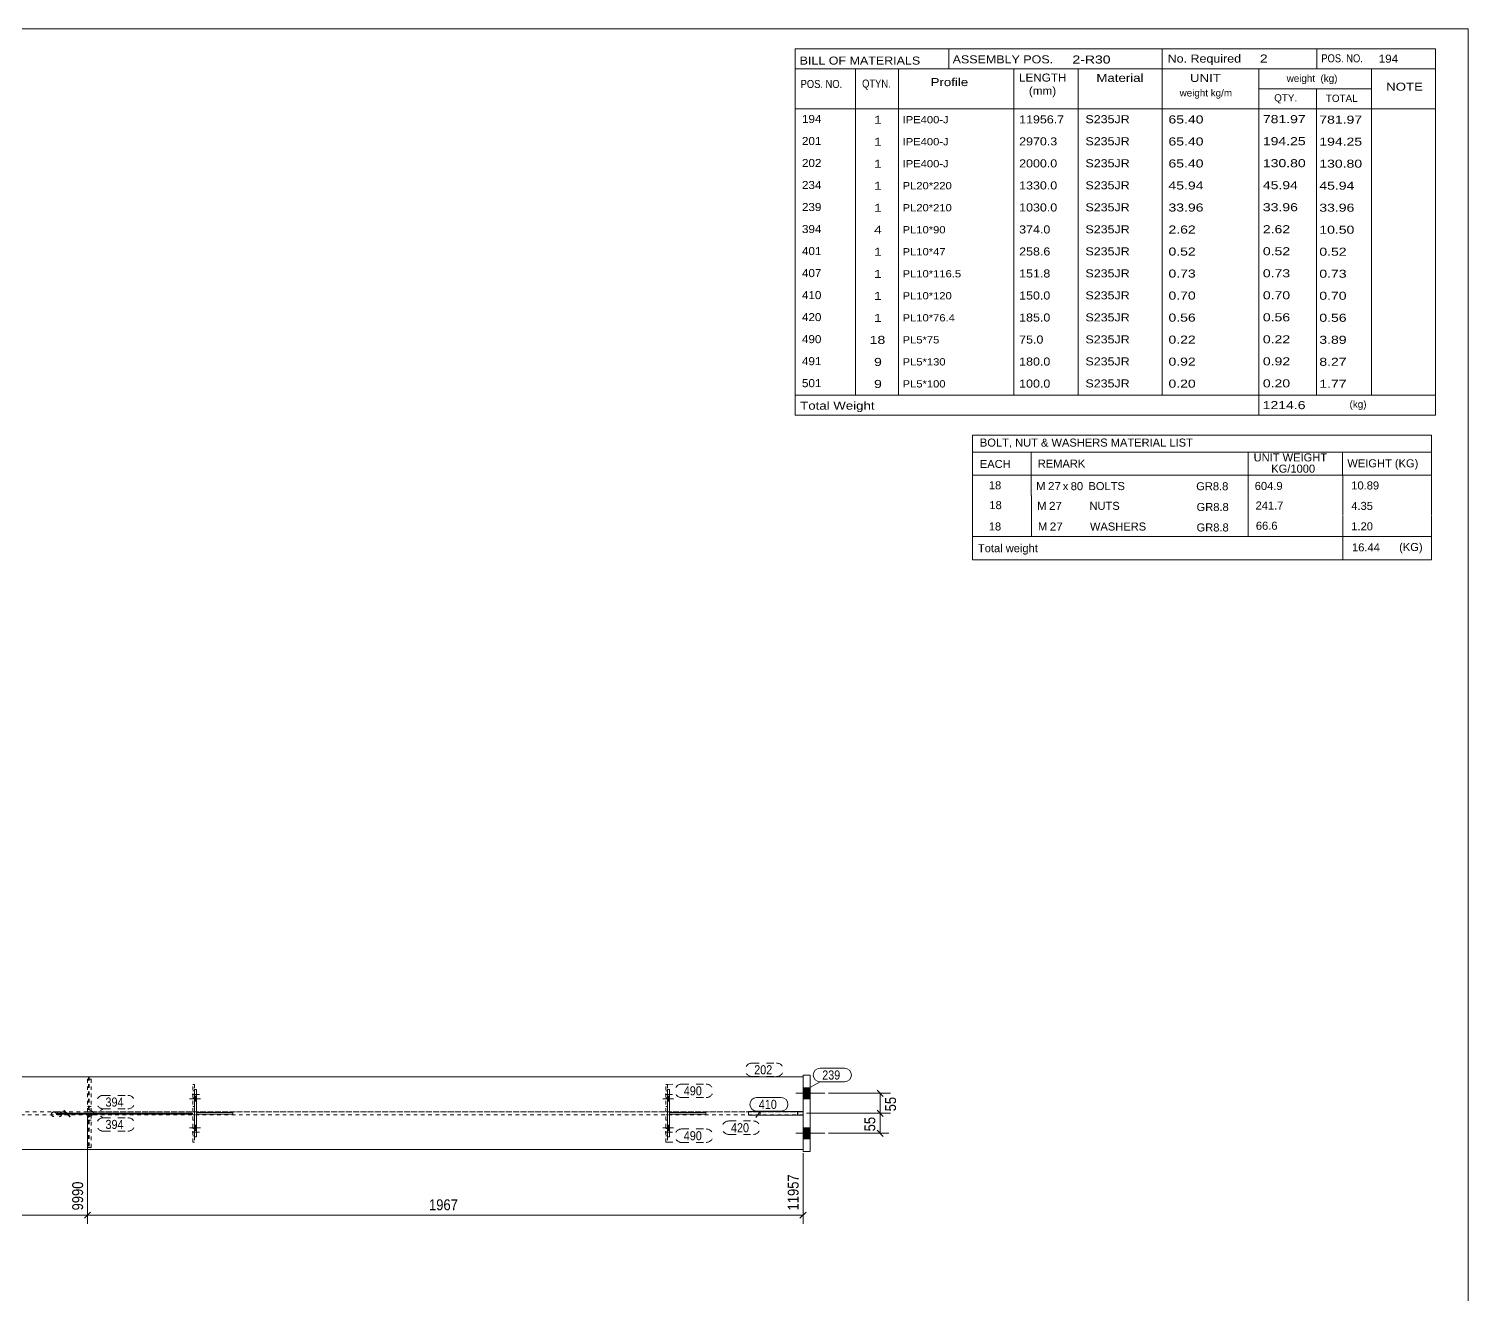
# Model space of a CAD drawing. Header units: millimetres. Extents: x 2 to 1174, y 1 to 825.
# Drawn here: x 778.4 to 1174, y 477.3 to 825 of the extents above; entities that cross this region are included whole.
import ezdxf

# ---------------------------------------------------------------- set-up
doc = ezdxf.new("R2010")
doc.units = ezdxf.units.MM
for name, pattern in [('XKITLINE00', [0]), ('XKITLINE01', [4, 1, -1, 1, -1]), ('XKITLINE02', [4, 2, -2])]:
    doc.linetypes.add(name, pattern=pattern)
for name, color, linetype, lineweight in [('Bolt', 3, 'Continuous', 0), ('Dimensions', 7, 'Continuous', 0), ('DrawingSheet', 5, 'Continuous', 0), ('OtherObjectType', 7, 'Continuous', 0), ('Part', 2, 'Continuous', 0), ('PartMark', 7, 'Continuous', 0)]:
    doc.layers.add(name, color=color, linetype=linetype, lineweight=lineweight)
doc.styles.add('ARIAL', font='ARIAL.TTF')
doc.styles.add('ARIAL_NARROW', font='ARIALN.TTF')

# ---------------------------------------------------------------- blocks, each defined once
blk = doc.blocks.new('*A88')
at = {"layer": 'Part', "color": 2, "linetype": 'XKITLINE00', "lineweight": 0}
for p, q in [((991.18, 536.99), (767.52, 536.99)), ((991.18, 516.99), (767.52, 516.99))]:
    blk.add_line(p, q, dxfattribs=at)
at = {"layer": 'Part', "color": 7, "linetype": 'XKITLINE01', "lineweight": 0}
for p, q in [((991.18, 536.99), (991.18, 516.99)), ((767.52, 527.39), (991.18, 527.39)), ((991.18, 526.59), (767.52, 526.59))]:
    blk.add_line(p, q, dxfattribs=at)
blk = doc.blocks.new('*A89')
at = {"layer": 'Part', "color": 2, "linetype": 'XKITLINE00', "lineweight": 0}
for p, q in [((953.95, 520.49), (953.95, 533.49)), ((953.95, 533.49), (954.45, 533.49)), ((954.45, 533.49), (954.45, 520.49)), ((954.45, 520.49), (953.95, 520.49))]:
    blk.add_line(p, q, dxfattribs=at)
blk = doc.blocks.new('*A90')
at = {"layer": 'Part', "color": 7, "linetype": 'XKITLINE01', "lineweight": 0}
for p, q in [((953.45, 527.39), (953.45, 534.89)), ((953.45, 534.89), (953.95, 534.89)), ((953.95, 534.89), (953.95, 527.39)), ((953.45, 528.89), (953.95, 528.89)), ((953.95, 527.39), (953.45, 527.39))]:
    blk.add_line(p, q, dxfattribs=at)
blk = doc.blocks.new('*A91')
at = {"layer": 'Part', "color": 2, "linetype": 'XKITLINE00', "lineweight": 0}
for p, q in [((954.45, 527.24), (964.45, 527.24)), ((964.45, 526.74), (954.45, 526.74)), ((964.45, 526.74), (964.45, 527.24))]:
    blk.add_line(p, q, dxfattribs=at)
at = {"layer": 'Part', "color": 7, "linetype": 'XKITLINE01', "lineweight": 0}
blk.add_line((954.45, 526.74), (954.45, 527.24), dxfattribs=at)
blk.add_line((954.45, 526.74), (954.45, 527.24), dxfattribs=at)
blk = doc.blocks.new('*A92')
at = {"layer": 'Part', "color": 2, "linetype": 'XKITLINE00', "lineweight": 0}
for p, q in [((823.95, 520.49), (823.95, 533.49)), ((823.95, 533.49), (824.45, 533.49)), ((824.45, 533.49), (824.45, 520.49)), ((824.45, 520.49), (823.95, 520.49))]:
    blk.add_line(p, q, dxfattribs=at)
blk = doc.blocks.new('*A93')
at = {"layer": 'Part', "color": 7, "linetype": 'XKITLINE01', "lineweight": 0}
for p, q in [((823.45, 527.39), (823.45, 534.89)), ((823.45, 534.89), (823.95, 534.89)), ((823.95, 534.89), (823.95, 527.39)), ((823.45, 528.89), (823.95, 528.89)), ((823.95, 527.39), (823.45, 527.39))]:
    blk.add_line(p, q, dxfattribs=at)
blk = doc.blocks.new('*A94')
at = {"layer": 'Part', "color": 2, "linetype": 'XKITLINE00', "lineweight": 0}
for p, q in [((824.45, 527.24), (834.45, 527.24)), ((834.45, 526.74), (824.45, 526.74)), ((834.45, 526.74), (834.45, 527.24))]:
    blk.add_line(p, q, dxfattribs=at)
at = {"layer": 'Part', "color": 7, "linetype": 'XKITLINE01', "lineweight": 0}
blk.add_line((824.45, 526.74), (824.45, 527.24), dxfattribs=at)
blk.add_line((824.45, 526.74), (824.45, 527.24), dxfattribs=at)
blk = doc.blocks.new('*A113')
at = {"layer": 'Part', "color": 2, "linetype": 'XKITLINE00', "lineweight": 0}
for p, q in [((991.18, 527.49), (976.18, 527.49)), ((976.18, 527.49), (976.18, 526.49)), ((991.18, 526.49), (976.18, 526.49)), ((991.18, 526.49), (991.18, 527.49))]:
    blk.add_line(p, q, dxfattribs=at)
at = {"layer": 'Part', "color": 7, "linetype": 'XKITLINE01', "lineweight": 0}
blk.add_line((989.68, 526.49), (989.68, 527.49), dxfattribs=at)
blk = doc.blocks.new('*A114')
at = {"layer": 'Part', "color": 2, "linetype": 'XKITLINE00', "lineweight": 0}
for p, q in [((991.18, 537.49), (993.18, 537.49)), ((991.18, 516.49), (991.18, 537.49)), ((993.18, 537.49), (993.18, 516.49)), ((993.18, 516.49), (991.18, 516.49))]:
    blk.add_line(p, q, dxfattribs=at)
blk = doc.blocks.new('*A115')
at = {"layer": 'Part', "color": 7, "linetype": 'XKITLINE01', "lineweight": 0}
for p, q in [((979.4, 526.49), (979.4, 527.49)), ((979.4, 527.49), (991.18, 527.49)), ((979.4, 526.49), (991.18, 526.49)), ((991.18, 526.49), (991.18, 527.49)), ((991.18, 527.49), (991.18, 526.49))]:
    blk.add_line(p, q, dxfattribs=at)
blk = doc.blocks.new('*A123')
at = {"layer": 'Part', "color": 7, "linetype": 'XKITLINE01', "lineweight": 0}
for p, q in [((953.45, 519.09), (953.45, 526.59)), ((953.45, 526.59), (953.95, 526.59)), ((953.95, 526.59), (953.95, 519.09)), ((953.45, 525.09), (953.95, 525.09)), ((953.95, 519.09), (953.45, 519.09))]:
    blk.add_line(p, q, dxfattribs=at)
blk = doc.blocks.new('*A124')
at = {"layer": 'Part', "color": 7, "linetype": 'XKITLINE01', "lineweight": 0}
for p, q in [((823.45, 519.09), (823.45, 526.59)), ((823.45, 526.59), (823.95, 526.59)), ((823.95, 526.59), (823.95, 519.09)), ((823.45, 525.09), (823.95, 525.09)), ((823.95, 519.09), (823.45, 519.09))]:
    blk.add_line(p, q, dxfattribs=at)
blk = doc.blocks.new('*A132')
at = {"layer": 'Part', "color": 7, "linetype": 'XKITLINE01', "lineweight": 0}
for p, q in [((794.52, 526.59), (794.52, 517.59)), ((795.52, 526.59), (794.52, 526.59)), ((795.52, 517.59), (795.52, 526.59)), ((795.52, 525.09), (794.52, 525.09)), ((794.52, 517.59), (795.52, 517.59))]:
    blk.add_line(p, q, dxfattribs=at)
blk = doc.blocks.new('*A133')
at = {"layer": 'Part', "color": 7, "linetype": 'XKITLINE01', "lineweight": 0}
for p, q in [((794.52, 536.39), (794.52, 527.39)), ((795.52, 536.39), (794.52, 536.39)), ((795.52, 527.39), (795.52, 536.39)), ((795.52, 528.89), (794.52, 528.89)), ((794.52, 527.39), (795.52, 527.39))]:
    blk.add_line(p, q, dxfattribs=at)
blk = doc.blocks.new('*A134')
at = {"layer": 'Part', "color": 7, "linetype": 'XKITLINE01', "lineweight": 0}
for p, q in [((991.18, 536.99), (794.77, 536.99)), ((794.77, 536.99), (794.77, 516.99)), ((795.01, 536.99), (795.01, 516.99)), ((991.18, 516.99), (991.18, 536.99)), ((991.18, 527.39), (795.01, 527.39)), ((991.18, 526.59), (795.01, 526.59)), ((989.72, 526.59), (989.72, 527.39)), ((794.77, 516.99), (991.18, 516.99))]:
    blk.add_line(p, q, dxfattribs=at)
blk = doc.blocks.new('*A150')
at = {"layer": 'Bolt'}
for points in [[(953.95, 531.69), (954.45, 531.69), (954.45, 530.29), (953.95, 530.29)], [(953.95, 531.69), (954.45, 531.69), (954.45, 530.29), (953.95, 530.29)], [(953.95, 523.69), (954.45, 523.69), (954.45, 522.29), (953.95, 522.29)], [(953.95, 523.69), (954.45, 523.69), (954.45, 522.29), (953.95, 522.29)]]:
    blk.add_hatch(color=3, dxfattribs=at).paths.add_polyline_path(points, flags=17)
at = {"layer": 'Bolt', "color": 3, "linetype": 'XKITLINE00', "lineweight": 0}
for p, q in [((955.61, 530.99), (952.61, 530.99)), ((955.61, 530.99), (952.61, 530.99)), ((954.45, 531.69), (953.95, 531.69)), ((954.45, 531.69), (953.95, 531.69)), ((954.45, 530.29), (953.95, 530.29)), ((954.45, 530.29), (953.95, 530.29)), ((955.61, 522.99), (952.61, 522.99)), ((955.61, 522.99), (952.61, 522.99)), ((954.45, 523.69), (953.95, 523.69)), ((954.45, 523.69), (953.95, 523.69)), ((954.45, 522.29), (953.95, 522.29)), ((954.45, 522.29), (953.95, 522.29))]:
    blk.add_line(p, q, dxfattribs=at)
blk = doc.blocks.new('*A151')
at = {"layer": 'Bolt', "color": 3, "linetype": 'XKITLINE02', "lineweight": 0}
for p, q in [((955.3, 532.19), (952.3, 532.19)), ((953.95, 533.17), (953.45, 533.17)), ((953.95, 531.21), (953.45, 531.21))]:
    blk.add_line(p, q, dxfattribs=at)
blk = doc.blocks.new('*A152')
at = {"layer": 'Bolt'}
for points in [[(823.95, 531.69), (824.45, 531.69), (824.45, 530.29), (823.95, 530.29)], [(823.95, 531.69), (824.45, 531.69), (824.45, 530.29), (823.95, 530.29)], [(823.95, 523.69), (824.45, 523.69), (824.45, 522.29), (823.95, 522.29)], [(823.95, 523.69), (824.45, 523.69), (824.45, 522.29), (823.95, 522.29)]]:
    blk.add_hatch(color=3, dxfattribs=at).paths.add_polyline_path(points, flags=17)
at = {"layer": 'Bolt', "color": 3, "linetype": 'XKITLINE00', "lineweight": 0}
for p, q in [((825.61, 530.99), (822.61, 530.99)), ((825.61, 530.99), (822.61, 530.99)), ((824.45, 531.69), (823.95, 531.69)), ((824.45, 531.69), (823.95, 531.69)), ((824.45, 530.29), (823.95, 530.29)), ((824.45, 530.29), (823.95, 530.29)), ((825.61, 522.99), (822.61, 522.99)), ((825.61, 522.99), (822.61, 522.99)), ((824.45, 523.69), (823.95, 523.69)), ((824.45, 523.69), (823.95, 523.69)), ((824.45, 522.29), (823.95, 522.29)), ((824.45, 522.29), (823.95, 522.29))]:
    blk.add_line(p, q, dxfattribs=at)
blk = doc.blocks.new('*A153')
at = {"layer": 'Bolt', "color": 3, "linetype": 'XKITLINE02', "lineweight": 0}
for p, q in [((825.3, 532.19), (822.3, 532.19)), ((823.95, 533.17), (823.45, 533.17)), ((823.95, 531.21), (823.45, 531.21))]:
    blk.add_line(p, q, dxfattribs=at)
blk = doc.blocks.new('*A158')
at = {"layer": 'Bolt'}
for points in [[(991.18, 533.99), (993.18, 533.99), (993.18, 530.99), (991.18, 530.99)], [(991.18, 533.99), (993.18, 533.99), (993.18, 530.99), (991.18, 530.99)], [(991.18, 533.99), (993.18, 533.99), (993.18, 530.99), (991.18, 530.99)], [(991.18, 533.99), (993.18, 533.99), (993.18, 530.99), (991.18, 530.99)], [(991.18, 533.99), (993.18, 533.99), (993.18, 530.99), (991.18, 530.99)], [(991.18, 533.99), (993.18, 533.99), (993.18, 530.99), (991.18, 530.99)], [(991.18, 533.99), (993.18, 533.99), (993.18, 530.99), (991.18, 530.99)], [(991.18, 533.99), (993.18, 533.99), (993.18, 530.99), (991.18, 530.99)], [(991.18, 522.99), (993.18, 522.99), (993.18, 519.99), (991.18, 519.99)], [(991.18, 522.99), (993.18, 522.99), (993.18, 519.99), (991.18, 519.99)], [(991.18, 522.99), (993.18, 522.99), (993.18, 519.99), (991.18, 519.99)], [(991.18, 522.99), (993.18, 522.99), (993.18, 519.99), (991.18, 519.99)], [(991.18, 522.99), (993.18, 522.99), (993.18, 519.99), (991.18, 519.99)], [(991.18, 522.99), (993.18, 522.99), (993.18, 519.99), (991.18, 519.99)], [(991.18, 522.99), (993.18, 522.99), (993.18, 519.99), (991.18, 519.99)], [(991.18, 522.99), (993.18, 522.99), (993.18, 519.99), (991.18, 519.99)]]:
    blk.add_hatch(color=3, dxfattribs=at).paths.add_polyline_path(points, flags=17)
at = {"layer": 'Bolt', "color": 3, "linetype": 'XKITLINE00', "lineweight": 0}
for p, q in [((989.18, 532.49), (997.18, 532.49)), ((989.18, 532.49), (997.18, 532.49)), ((989.18, 532.49), (997.18, 532.49)), ((989.18, 532.49), (997.18, 532.49)), ((989.18, 532.49), (997.18, 532.49)), ((989.18, 532.49), (997.18, 532.49)), ((989.18, 532.49), (997.18, 532.49)), ((989.18, 532.49), (997.18, 532.49)), ((991.18, 533.99), (993.18, 533.99)), ((991.18, 533.99), (993.18, 533.99)), ((991.18, 533.99), (993.18, 533.99)), ((991.18, 533.99), (993.18, 533.99)), ((991.18, 533.99), (993.18, 533.99)), ((991.18, 533.99), (993.18, 533.99)), ((991.18, 533.99), (993.18, 533.99)), ((991.18, 533.99), (993.18, 533.99)), ((991.18, 530.99), (993.18, 530.99)), ((991.18, 530.99), (993.18, 530.99)), ((991.18, 530.99), (993.18, 530.99)), ((991.18, 530.99), (993.18, 530.99)), ((991.18, 530.99), (993.18, 530.99)), ((991.18, 530.99), (993.18, 530.99)), ((991.18, 530.99), (993.18, 530.99)), ((991.18, 530.99), (993.18, 530.99)), ((991.18, 522.99), (993.18, 522.99)), ((991.18, 522.99), (993.18, 522.99)), ((991.18, 522.99), (993.18, 522.99)), ((991.18, 522.99), (993.18, 522.99)), ((991.18, 522.99), (993.18, 522.99)), ((991.18, 522.99), (993.18, 522.99)), ((991.18, 522.99), (993.18, 522.99)), ((991.18, 522.99), (993.18, 522.99)), ((989.18, 521.49), (997.18, 521.49)), ((989.18, 521.49), (997.18, 521.49)), ((989.18, 521.49), (997.18, 521.49)), ((989.18, 521.49), (997.18, 521.49)), ((989.18, 521.49), (997.18, 521.49)), ((989.18, 521.49), (997.18, 521.49)), ((989.18, 521.49), (997.18, 521.49)), ((989.18, 521.49), (997.18, 521.49)), ((991.18, 519.99), (993.18, 519.99)), ((991.18, 519.99), (993.18, 519.99)), ((991.18, 519.99), (993.18, 519.99)), ((991.18, 519.99), (993.18, 519.99)), ((991.18, 519.99), (993.18, 519.99)), ((991.18, 519.99), (993.18, 519.99)), ((991.18, 519.99), (993.18, 519.99)), ((991.18, 519.99), (993.18, 519.99))]:
    blk.add_line(p, q, dxfattribs=at)
blk = doc.blocks.new('*A163')
at = {"layer": 'Bolt', "color": 3, "linetype": 'XKITLINE02', "lineweight": 0}
for p, q in [((953.95, 522.77), (953.45, 522.77)), ((955.3, 521.79), (952.3, 521.79)), ((953.95, 520.81), (953.45, 520.81))]:
    blk.add_line(p, q, dxfattribs=at)
blk = doc.blocks.new('*A164')
at = {"layer": 'Bolt', "color": 3, "linetype": 'XKITLINE02', "lineweight": 0}
for p, q in [((823.95, 522.77), (823.45, 522.77)), ((825.3, 521.79), (822.3, 521.79)), ((823.95, 520.81), (823.45, 520.81))]:
    blk.add_line(p, q, dxfattribs=at)
blk = doc.blocks.new('*A216')
at = {"layer": 'DrawingSheet', "color": 5, "linetype": 'XKITLINE00', "lineweight": 0}
for p, q in [((1174, 825), (5, 825)), ((1174, 5), (1174, 825))]:
    blk.add_line(p, q, dxfattribs=at)
blk = doc.blocks.new('*A217')
at = {"layer": 'OtherObjectType', "color": 7, "linetype": 'XKITLINE00', "lineweight": 0}
for p, q in [((1037.76, 713.35), (1037.75, 702.35)), ((1037.76, 713.35), (1163.88, 713.35)), ((1163.88, 713.35), (1163.88, 702.35)), ((1037.75, 708.7), (1163.88, 708.7)), ((1053.87, 708.71), (1053.87, 702.35)), ((1113.57, 708.71), (1113.57, 702.35)), ((1139.47, 708.69), (1139.47, 702.35)), ((1037.76, 702.32), (1037.76, 696.82)), ((1037.77, 702.35), (1163.88, 702.35)), ((1053.92, 702.35), (1053.92, 696.73)), ((1113.57, 702.35), (1113.57, 696.73)), ((1139.5, 702.35), (1139.5, 696.85)), ((1163.88, 702.35), (1163.88, 696.85)), ((1037.79, 696.73), (1037.79, 691.12)), ((1053.95, 696.73), (1053.95, 691.11)), ((1113.57, 696.73), (1113.57, 691.11)), ((1139.5, 696.73), (1139.5, 691.23)), ((1163.88, 696.73), (1163.88, 691.23)), ((1037.79, 691.1), (1037.79, 685.53)), ((1053.95, 691.11), (1053.95, 685.49)), ((1113.57, 691.11), (1113.57, 685.49)), ((1139.5, 691.11), (1139.5, 685.5)), ((1163.88, 691.11), (1163.88, 685.5)), ((1163.88, 685.5), (1037.75, 685.53)), ((1037.78, 685.49), (1037.78, 679.09)), ((1037.85, 685.49), (1163.87, 685.49)), ((1139.5, 685.46), (1139.5, 679.04)), ((1163.87, 685.46), (1163.87, 679.05)), ((1037.77, 679.05), (1163.87, 679.05))]:
    blk.add_line(p, q, dxfattribs=at)
at = {"layer": 'OtherObjectType', "color": 7, "style": 'ARIAL_NARROW'}
for s, width, p in [('BOLT, NUT & WASHERS MATERIAL LIST', 1.211571, (1039.79, 710.19)), ('UNIT WEIGHT', 1.211571, (1115.03, 706.12)), ('EACH', 1.211571, (1039.78, 704.32)), ('REMARK', 1.211571, (1055.7, 704.41)), (' KG/1000', 1.211571, (1119.02, 703.03)), ('WEIGHT (KG)', 1.211571, (1140.78, 704.5)), ('18', 1.211571, (1042.26, 698.45)), ('M', 1.211571, (1055.26, 698.25)), ('27', 1.275, (1058.5, 698.23)), ('80', 1.211571, (1064.76, 698.22)), ('BOLTS', 1.211571, (1069.63, 698.24)), ('GR8.8', 1.211571, (1099.25, 698.19)), ('604.9', 1.211571, (1115.34, 698.28)), ('10.89', 1.211571, (1141.87, 698.41)), ('x', 1.211571, (1062.58, 698.23)), ('18', 1.211571, (1042.4, 693.01)), ('M', 1.211571, (1055.54, 692.81)), ('27', 1.275, (1058.78, 692.79)), ('NUTS', 1.211571, (1069.91, 692.81)), ('GR8.8', 1.211571, (1099.35, 692.49)), ('241.7', 1.211571, (1115.56, 692.9)), ('4.35', 1.211571, (1141.87, 692.79)), ('18', 1.211571, (1042.24, 687.14)), ('M', 1.211571, (1055.76, 687.14)), ('27', 1.275, (1059, 687.12)), ('WASHERS', 1.211571, (1070.04, 687.13)), ('GR8.8', 1.211571, (1099.35, 686.87)), ('66.6', 1.211571, (1115.64, 687.34)), ('1.20', 1.211571, (1141.87, 687.18)), ('Total weight', 1.211571, (1039.26, 681.17)), ('16.44', 1.211571, (1142.07, 681.4)), ('(KG)', 1.211571, (1155.02, 681.5))]:
    blk.add_text(s, height=2.2, dxfattribs=dict(at, width=width)).set_placement(p)
blk = doc.blocks.new('*A222')
at = {"layer": 'OtherObjectType', "color": 7, "linetype": 'XKITLINE00', "lineweight": 0}
for p, q in [((988.98, 819.5), (1164.98, 819.5)), ((988.98, 819.5), (988.98, 808.5)), ((1031.26, 819.42), (1031.26, 813.87)), ((1089.85, 814), (1089.85, 819.5)), ((1132.43, 813.96), (1132.43, 819.42)), ((1164.98, 814), (1164.98, 819.5)), ((988.98, 814), (1164.98, 814)), ((1005.64, 814), (1005.64, 803)), ((1017.4, 813.98), (1017.4, 803.03)), ((1049.12, 813.99), (1049.13, 803)), ((1066.78, 813.98), (1066.78, 803)), ((1089.85, 813.98), (1089.85, 803)), ((1116.43, 814), (1116.43, 803)), ((1147.42, 814), (1147.42, 803)), ((1164.98, 814), (1164.98, 808.5)), ((988.98, 808.5), (988.98, 803)), ((1116.45, 808.52), (1147.45, 808.52)), ((1132.28, 808.52), (1132.28, 803)), ((1164.98, 808.5), (1164.98, 803)), ((988.98, 803), (1164.98, 803)), ((988.98, 803), (988.98, 796.95)), ((1005.63, 803), (1005.63, 796.95)), ((1017.44, 802.99), (1017.44, 796.95)), ((1049.12, 803), (1049.11, 796.95)), ((1066.79, 803), (1066.79, 796.95)), ((1089.87, 803), (1089.87, 796.95)), ((1116.44, 803), (1116.44, 796.95)), ((1132.33, 802.95), (1132.33, 796.95)), ((1147.43, 803), (1147.43, 796.95)), ((1164.98, 803), (1164.98, 796.95)), ((988.98, 796.95), (988.98, 790.9)), ((1005.63, 796.95), (1005.63, 790.9)), ((1017.44, 796.94), (1017.44, 790.9)), ((1049.12, 796.95), (1049.11, 790.9)), ((1066.79, 796.95), (1066.79, 790.9)), ((1089.87, 796.95), (1089.87, 790.9)), ((1116.44, 796.95), (1116.44, 790.9)), ((1132.33, 796.9), (1132.33, 790.9)), ((1147.43, 796.95), (1147.43, 790.9)), ((1164.98, 796.95), (1164.98, 790.9)), ((988.98, 790.9), (988.98, 784.85)), ((1005.63, 790.9), (1005.63, 784.85)), ((1017.44, 790.89), (1017.44, 784.85)), ((1049.12, 790.9), (1049.11, 784.85)), ((1066.79, 790.9), (1066.79, 784.85)), ((1089.87, 790.9), (1089.87, 784.85)), ((1116.44, 790.9), (1116.44, 784.85)), ((1132.33, 790.85), (1132.33, 784.85)), ((1147.43, 790.9), (1147.43, 784.85)), ((1164.98, 790.9), (1164.98, 784.85)), ((988.98, 784.85), (988.98, 778.8)), ((1005.63, 784.85), (1005.63, 778.8)), ((1017.44, 784.84), (1017.44, 778.8)), ((1049.12, 784.85), (1049.11, 778.8)), ((1066.79, 784.85), (1066.79, 778.8)), ((1089.87, 784.85), (1089.87, 778.8)), ((1116.44, 784.85), (1116.44, 778.8)), ((1132.33, 784.8), (1132.33, 778.8)), ((1147.43, 784.85), (1147.43, 778.8)), ((1164.98, 784.85), (1164.98, 778.8)), ((988.98, 778.8), (988.98, 772.75)), ((1005.63, 778.8), (1005.63, 772.75)), ((1017.44, 778.79), (1017.44, 772.75)), ((1049.12, 778.8), (1049.11, 772.75)), ((1066.79, 778.8), (1066.79, 772.75)), ((1089.87, 778.8), (1089.87, 772.75)), ((1116.44, 778.8), (1116.44, 772.75)), ((1132.33, 778.75), (1132.33, 772.75)), ((1147.43, 778.8), (1147.43, 772.75)), ((1164.98, 778.8), (1164.98, 772.75)), ((988.98, 772.75), (988.98, 766.7)), ((1005.63, 772.75), (1005.63, 766.7)), ((1017.44, 772.74), (1017.44, 766.7)), ((1049.12, 772.75), (1049.11, 766.7)), ((1066.79, 772.75), (1066.79, 766.7)), ((1089.87, 772.75), (1089.87, 766.7)), ((1116.44, 772.75), (1116.44, 766.7)), ((1132.33, 772.7), (1132.33, 766.7)), ((1147.43, 772.75), (1147.43, 766.7)), ((1164.98, 772.75), (1164.98, 766.7)), ((988.98, 766.7), (988.98, 760.65)), ((1005.63, 766.7), (1005.63, 760.65)), ((1017.44, 766.69), (1017.44, 760.65)), ((1049.12, 766.7), (1049.11, 760.65)), ((1066.79, 766.7), (1066.79, 760.65)), ((1089.87, 766.7), (1089.87, 760.65)), ((1116.44, 766.7), (1116.44, 760.65)), ((1132.33, 766.65), (1132.33, 760.65)), ((1147.43, 766.7), (1147.43, 760.65)), ((1164.98, 766.7), (1164.98, 760.65)), ((988.98, 760.65), (988.98, 754.6)), ((1005.63, 760.65), (1005.63, 754.6)), ((1017.44, 760.64), (1017.44, 754.6)), ((1049.12, 760.65), (1049.11, 754.6)), ((1066.79, 760.65), (1066.79, 754.6)), ((1089.87, 760.65), (1089.87, 754.6)), ((1116.44, 760.65), (1116.44, 754.6)), ((1132.33, 760.6), (1132.33, 754.6)), ((1147.43, 760.65), (1147.43, 754.6)), ((1164.98, 760.65), (1164.98, 754.6)), ((988.98, 754.6), (988.98, 748.55)), ((1005.63, 754.6), (1005.63, 748.55)), ((1017.44, 754.59), (1017.44, 748.55)), ((1049.12, 754.6), (1049.11, 748.55)), ((1066.79, 754.6), (1066.79, 748.55)), ((1089.87, 754.6), (1089.87, 748.55)), ((1116.44, 754.6), (1116.44, 748.55)), ((1132.33, 754.55), (1132.33, 748.55)), ((1147.43, 754.6), (1147.43, 748.55)), ((1164.98, 754.6), (1164.98, 748.55)), ((988.98, 748.55), (988.98, 742.5)), ((1005.63, 748.55), (1005.63, 742.5)), ((1017.44, 748.54), (1017.44, 742.5)), ((1049.12, 748.55), (1049.11, 742.5)), ((1066.79, 748.55), (1066.79, 742.5)), ((1089.87, 748.55), (1089.87, 742.5)), ((1116.44, 748.55), (1116.44, 742.5)), ((1132.33, 748.5), (1132.33, 742.5)), ((1147.43, 748.55), (1147.43, 742.5)), ((1164.98, 748.55), (1164.98, 742.5)), ((988.98, 742.5), (988.98, 736.45)), ((1005.63, 742.5), (1005.63, 736.45)), ((1017.44, 742.49), (1017.44, 736.45)), ((1049.12, 742.5), (1049.11, 736.45)), ((1066.79, 742.5), (1066.79, 736.45)), ((1089.87, 742.5), (1089.87, 736.45)), ((1116.44, 742.5), (1116.44, 736.45)), ((1132.33, 742.45), (1132.33, 736.45)), ((1147.43, 742.5), (1147.43, 736.45)), ((1164.98, 742.5), (1164.98, 736.45)), ((988.98, 736.45), (988.98, 730.4)), ((1005.63, 736.45), (1005.63, 730.4)), ((1017.44, 736.44), (1017.44, 730.4)), ((1049.12, 736.45), (1049.11, 730.4)), ((1066.79, 736.45), (1066.79, 730.4)), ((1089.87, 736.45), (1089.87, 730.4)), ((1116.44, 736.45), (1116.44, 730.4)), ((1132.33, 736.4), (1132.33, 730.4)), ((1147.43, 736.45), (1147.43, 730.4)), ((1164.98, 736.45), (1164.98, 730.4)), ((988.98, 730.4), (988.98, 724.35)), ((1005.63, 730.4), (1005.63, 724.35)), ((1017.44, 730.39), (1017.44, 724.35)), ((1049.12, 730.4), (1049.11, 724.35)), ((1066.79, 730.4), (1066.79, 724.35)), ((1089.87, 730.4), (1089.87, 724.35)), ((1116.44, 730.4), (1116.44, 724.35)), ((1132.33, 730.35), (1132.33, 724.35)), ((1147.43, 730.4), (1147.43, 724.35)), ((1164.98, 730.4), (1164.98, 724.35)), ((988.98, 724.35), (1164.98, 724.35)), ((988.98, 724.35), (988.98, 718.85)), ((1116.44, 724.35), (1116.44, 718.85)), ((1164.98, 724.35), (1164.98, 718.85)), ((988.98, 718.85), (1164.98, 718.85))]:
    blk.add_line(p, q, dxfattribs=at)
at = {"layer": 'OtherObjectType', "color": 7, "style": 'ARIAL_NARROW'}
for s, height, width, p in [('BILL OF MATERIALS', 2.2, 1.36, (990.25, 815.16)), ('ASSEMBLY POS.', 2.2, 1.36, (1032.3, 815.5)), ('2-R30', 2.2, 1.525501, (1065.23, 815.46)), ('No. Required', 2.2, 1.36, (1091.39, 815.72)), ('2', 2.2, 1.525501, (1116.75, 815.72)), ('POS. NO.', 2.2, 1.02, (1133.63, 815.79)), ('194', 2.2, 1.270501, (1149.4, 815.69)), ('QTYN.', 2.2, 1.02, (1007.42, 808.84)), ('Profile', 2.2, 1.445, (1026.26, 809.25)), ('LENGTH', 2.2, 1.275, (1050.54, 810.49)), ('Material', 2.2, 1.445, (1071.81, 810.41)), ('UNIT', 2.2, 1.445, (1097.52, 810.4)), ('weight  (kg)', 1.98, 1.19, (1124.11, 810.39)), ('POS. NO.', 2.2, 1.02, (990.53, 808.74)), ('(mm)', 2.2, 1.275, (1053.26, 806.86)), ('weight kg/m', 1.98, 1.19, (1094.69, 806.4)), ('QTY.', 1.98, 1.19, (1120.68, 805.03)), ('NOTE', 2.2, 1.445, (1151.44, 807.99)), ('TOTAL', 1.98, 1.19, (1134.9, 804.91)), ('194', 2.2, 1.270501, (990.89, 799.12)), ('1', 2.2, 1.525501, (1010.71, 798.91)), ('IPE400-J', 1.98, 1.355501, (1018.56, 799.04)), ('11956.7', 2.2, 1.355501, (1050.59, 799.01)), ('S235JR', 2.2, 1.355501, (1068.81, 799.05)), ('65.40', 2.2, 1.525501, (1091.62, 798.99)), ('781.97', 2.2, 1.525501, (1117.57, 799.07)), ('781.97', 2.2, 1.525501, (1133.08, 798.94)), ('201', 2.2, 1.270501, (990.89, 793.07)), ('2970.3', 2.2, 1.355501, (1050.59, 792.96)), ('S235JR', 2.2, 1.355501, (1068.81, 793)), ('65.40', 2.2, 1.525501, (1091.62, 792.94)), ('194.25', 2.2, 1.525501, (1117.57, 793.02)), ('1', 2.2, 1.525501, (1010.71, 792.86)), ('IPE400-J', 1.98, 1.355501, (1018.56, 792.99)), ('194.25', 2.2, 1.525501, (1133.08, 792.89)), ('202', 2.2, 1.270501, (990.89, 787.02)), ('1', 2.2, 1.525501, (1010.71, 786.81)), ('IPE400-J', 1.98, 1.355501, (1018.56, 786.94)), ('2000.0', 2.2, 1.355501, (1050.59, 786.91)), ('S235JR', 2.2, 1.355501, (1068.81, 786.95)), ('65.40', 2.2, 1.525501, (1091.62, 786.89)), ('130.80', 2.2, 1.525501, (1117.57, 786.97)), ('130.80', 2.2, 1.525501, (1133.08, 786.84)), ('234', 2.2, 1.270501, (990.89, 780.97)), ('1', 2.2, 1.525501, (1010.71, 780.76)), ('PL20*220', 1.98, 1.355501, (1018.56, 780.89)), ('1330.0', 2.2, 1.355501, (1050.59, 780.86)), ('S235JR', 2.2, 1.355501, (1068.81, 780.9)), ('45.94', 2.2, 1.525501, (1091.62, 780.84)), ('45.94', 2.2, 1.525501, (1117.57, 780.92)), ('45.94', 2.2, 1.525501, (1133.08, 780.79)), ('239', 2.2, 1.270501, (990.89, 774.92)), ('1', 2.2, 1.525501, (1010.71, 774.71)), ('PL20*210', 1.98, 1.355501, (1018.56, 774.84)), ('1030.0', 2.2, 1.355501, (1050.59, 774.81)), ('S235JR', 2.2, 1.355501, (1068.81, 774.85)), ('33.96', 2.2, 1.525501, (1091.62, 774.79)), ('33.96', 2.2, 1.525501, (1117.57, 774.87)), ('33.96', 2.2, 1.525501, (1133.08, 774.74)), ('394', 2.2, 1.270501, (990.89, 768.87)), ('4', 2.2, 1.525501, (1010.71, 768.66)), ('PL10*90', 1.98, 1.355501, (1018.56, 768.79)), ('374.0', 2.2, 1.355501, (1050.59, 768.76)), ('S235JR', 2.2, 1.355501, (1068.81, 768.8)), ('2.62', 2.2, 1.525501, (1091.62, 768.74)), ('2.62', 2.2, 1.525501, (1117.57, 768.82)), ('10.50', 2.2, 1.525501, (1133.08, 768.69)), ('401', 2.2, 1.270501, (990.89, 762.82)), ('1', 2.2, 1.525501, (1010.71, 762.61)), ('PL10*47', 1.98, 1.355501, (1018.56, 762.74)), ('258.6', 2.2, 1.355501, (1050.59, 762.71)), ('S235JR', 2.2, 1.355501, (1068.81, 762.75)), ('0.52', 2.2, 1.525501, (1091.62, 762.69)), ('0.52', 2.2, 1.525501, (1117.57, 762.77)), ('0.52', 2.2, 1.525501, (1133.08, 762.64)), ('407', 2.2, 1.270501, (990.89, 756.77)), ('1', 2.2, 1.525501, (1010.71, 756.56)), ('PL10*116.5', 1.98, 1.355501, (1018.56, 756.69)), ('151.8', 2.2, 1.355501, (1050.59, 756.66)), ('S235JR', 2.2, 1.355501, (1068.81, 756.7)), ('0.73', 2.2, 1.525501, (1091.62, 756.64)), ('0.73', 2.2, 1.525501, (1117.57, 756.72)), ('0.73', 2.2, 1.525501, (1133.08, 756.59)), ('410', 2.2, 1.270501, (990.89, 750.72)), ('1', 2.2, 1.525501, (1010.71, 750.51)), ('PL10*120', 1.98, 1.355501, (1018.56, 750.64)), ('150.0', 2.2, 1.355501, (1050.59, 750.61)), ('S235JR', 2.2, 1.355501, (1068.81, 750.65)), ('0.70', 2.2, 1.525501, (1091.62, 750.59)), ('0.70', 2.2, 1.525501, (1117.57, 750.67)), ('0.70', 2.2, 1.525501, (1133.08, 750.54)), ('420', 2.2, 1.270501, (990.89, 744.67)), ('1', 2.2, 1.525501, (1010.71, 744.46)), ('PL10*76.4', 1.98, 1.355501, (1018.56, 744.59)), ('185.0', 2.2, 1.355501, (1050.59, 744.56)), ('S235JR', 2.2, 1.355501, (1068.81, 744.6)), ('0.56', 2.2, 1.525501, (1091.62, 744.54)), ('0.56', 2.2, 1.525501, (1117.57, 744.62)), ('0.56', 2.2, 1.525501, (1133.08, 744.49)), ('490', 2.2, 1.270501, (990.89, 738.62)), ('18', 2.2, 1.525501, (1009.51, 738.41)), ('PL5*75', 1.98, 1.355501, (1018.56, 738.54)), ('75.0', 2.2, 1.355501, (1050.59, 738.51)), ('S235JR', 2.2, 1.355501, (1068.81, 738.55)), ('0.22', 2.2, 1.525501, (1091.62, 738.49)), ('0.22', 2.2, 1.525501, (1117.57, 738.57)), ('3.89', 2.2, 1.525501, (1133.08, 738.44)), ('491', 2.2, 1.270501, (990.89, 732.57)), ('9', 2.2, 1.525501, (1010.71, 732.36)), ('PL5*130', 1.98, 1.355501, (1018.56, 732.49)), ('180.0', 2.2, 1.355501, (1050.59, 732.46)), ('S235JR', 2.2, 1.355501, (1068.81, 732.5)), ('0.92', 2.2, 1.525501, (1091.62, 732.44)), ('0.92', 2.2, 1.525501, (1117.57, 732.52)), ('8.27', 2.2, 1.525501, (1133.08, 732.39)), ('501', 2.2, 1.270501, (990.89, 726.52)), ('9', 2.2, 1.525501, (1010.71, 726.31)), ('PL5*100', 1.98, 1.355501, (1018.56, 726.44)), ('100.0', 2.2, 1.355501, (1050.59, 726.41)), ('S235JR', 2.2, 1.355501, (1068.81, 726.45)), ('0.20', 2.2, 1.525501, (1091.62, 726.39)), ('0.20', 2.2, 1.525501, (1117.57, 726.47)), ('1.77', 2.2, 1.525501, (1133.08, 726.34)), ('Total Weight', 2.2, 1.445, (990.4, 720.34)), ('1214.6', 2.2, 1.525501, (1117.52, 720.49)), ('(kg)', 1.98, 1.19, (1141.4, 720.86))]:
    blk.add_text(s, height=height, dxfattribs=dict(at, width=width)).set_placement(p)
blk = doc.blocks.new('*A307')
at = {"layer": 'Dimensions', "color": 7, "linetype": 'XKITLINE00', "lineweight": 0}
for p, q in [((428.91, 526.39), (428.91, 496.59)), ((794.52, 526.39), (794.52, 496.59)), ((429.76, 499.84), (428.07, 498.14)), ((428.91, 498.99), (794.52, 498.99)), ((795.37, 499.84), (793.67, 498.14))]:
    blk.add_line(p, q, dxfattribs=at)
at = {"layer": 'Dimensions', "color": 3}
for p in [(428.91, 498.99), (794.52, 498.99)]:
    blk.add_point(p, dxfattribs=at)
at = {"layer": 'Dimensions', "color": 3, "style": 'ARIAL', "width": 0.85}
blk.add_text('9990', height=3, rotation=90.0002, dxfattribs=at).set_placement((793.32, 500.29))
blk.add_text('6580', height=3, dxfattribs=at).set_placement((607.27, 500.34))
blk = doc.blocks.new('*A326')
at = {"layer": 'Dimensions', "color": 7, "linetype": 'XKITLINE00', "lineweight": 0}
for p, q in [((992.18, 526.99), (1014.79, 526.99)), ((1011.54, 527.84), (1013.24, 526.14)), ((1012.39, 521.49), (1012.39, 526.99)), ((1011.54, 522.34), (1013.24, 520.64)), ((998.18, 521.49), (1014.79, 521.49))]:
    blk.add_line(p, q, dxfattribs=at)
at = {"layer": 'Dimensions', "color": 3}
for p in [(1012.39, 526.99), (1012.39, 521.49)]:
    blk.add_point(p, dxfattribs=at)
at = {"layer": 'Dimensions', "color": 3, "style": 'ARIAL', "width": 0.85}
blk.add_text('55', height=3, rotation=90.0002, dxfattribs=at).set_placement((1011.04, 522.02))
blk = doc.blocks.new('*A327')
at = {"layer": 'Dimensions', "color": 7, "linetype": 'XKITLINE00', "lineweight": 0}
for p, q in [((998.18, 532.49), (1015.24, 532.49)), ((1011.54, 533.34), (1013.24, 531.64)), ((1012.39, 526.99), (1012.39, 532.49)), ((992.18, 526.99), (1015.24, 526.99)), ((1011.54, 527.84), (1013.24, 526.14))]:
    blk.add_line(p, q, dxfattribs=at)
at = {"layer": 'Dimensions', "color": 3}
for p in [(1012.39, 532.49), (1012.39, 526.99)]:
    blk.add_point(p, dxfattribs=at)
at = {"layer": 'Dimensions', "color": 3, "style": 'ARIAL', "width": 0.85}
blk.add_text('55', height=3, rotation=90.0002, dxfattribs=at).set_placement((1016.74, 527.52))
blk = doc.blocks.new('*A331')
at = {"layer": 'Dimensions', "color": 7, "linetype": 'XKITLINE00', "lineweight": 0}
for p, q in [((823.45, 526.99), (786.04, 526.99)), ((823.45, 526.74), (786.04, 526.74)), ((788.04, 527.84), (789.74, 526.14)), ((788.04, 527.59), (789.74, 525.89)), ((788.89, 526.74), (788.89, 526.99))]:
    blk.add_line(p, q, dxfattribs=at)
at = {"layer": 'Dimensions', "color": 3}
for p in [(788.89, 526.99), (788.89, 526.74)]:
    blk.add_point(p, dxfattribs=at)
at = {"layer": 'Dimensions', "color": 3, "style": 'ARIAL', "width": 0.85}
blk.add_text('3', height=3, rotation=90.0002, dxfattribs=at).set_placement((787.54, 525.75))
blk = doc.blocks.new('*A332')
at = {"layer": 'Dimensions', "color": 7, "linetype": 'XKITLINE00', "lineweight": 0}
for p, q in [((794.52, 526.39), (794.52, 496.59)), ((991.18, 515.99), (991.18, 496.59)), ((795.37, 499.84), (793.67, 498.14)), ((794.52, 498.99), (991.18, 498.99)), ((992.03, 499.84), (990.33, 498.14))]:
    blk.add_line(p, q, dxfattribs=at)
at = {"layer": 'Dimensions', "color": 3}
for p in [(794.52, 498.99), (991.18, 498.99)]:
    blk.add_point(p, dxfattribs=at)
at = {"layer": 'Dimensions', "color": 3, "style": 'ARIAL', "width": 0.85}
blk.add_text('11957', height=3, rotation=90.0002, dxfattribs=at).set_placement((989.98, 500.29))
blk.add_text('1967', height=3, dxfattribs=at).set_placement((888.4, 500.34))
blk = doc.blocks.new('*A333')
at = {"layer": 'PartMark', "color": 7, "linetype": 'XKITLINE02', "lineweight": 0}
for p, q in [((977.17, 540.79), (983.93, 540.79)), ((977.17, 537.09), (983.93, 537.09))]:
    blk.add_line(p, q, dxfattribs=at)
for centre, start, end in [((977.17, 538.94), 90, 270), ((983.93, 538.94), 270, 90)]:
    blk.add_arc(centre, 1.85, start, end, dxfattribs=at)
at = {"layer": 'PartMark', "color": 3, "style": 'ARIAL', "width": 0.85}
blk.add_text('202', height=2.5, dxfattribs=at).set_placement((977.77, 537.69))
blk = doc.blocks.new('*A334')
at = {"layer": 'PartMark', "color": 7, "linetype": 'XKITLINE02', "lineweight": 0}
for p, q in [((794.64, 528.17), (798.88, 525.77)), ((798.88, 525.77), (805.65, 525.77)), ((798.88, 522.07), (805.65, 522.07))]:
    blk.add_line(p, q, dxfattribs=at)
for centre, start, end in [((798.88, 523.92), 90, 270), ((805.65, 523.92), 270, 90)]:
    blk.add_arc(centre, 1.85, start, end, dxfattribs=at)
at = {"layer": 'PartMark', "color": 3, "style": 'ARIAL', "width": 0.85}
blk.add_text('394', height=2.5, dxfattribs=at).set_placement((799.48, 522.67))
blk = doc.blocks.new('*A335')
at = {"layer": 'PartMark', "color": 7, "linetype": 'XKITLINE02', "lineweight": 0}
for p, q in [((798.88, 531.91), (805.65, 531.91)), ((794.64, 525.82), (798.88, 528.21)), ((798.88, 528.21), (805.65, 528.21))]:
    blk.add_line(p, q, dxfattribs=at)
for centre, start, end in [((798.88, 530.06), 90, 270), ((805.65, 530.06), 270, 90)]:
    blk.add_arc(centre, 1.85, start, end, dxfattribs=at)
at = {"layer": 'PartMark', "color": 3, "style": 'ARIAL', "width": 0.85}
blk.add_text('394', height=2.5, dxfattribs=at).set_placement((799.48, 528.81))
blk = doc.blocks.new('*A336')
at = {"layer": 'PartMark', "color": 7, "linetype": 'XKITLINE02', "lineweight": 0}
for p, q in [((957.82, 522.67), (964.58, 522.67)), ((953.45, 519.09), (957.82, 518.97)), ((957.82, 518.97), (964.58, 518.97))]:
    blk.add_line(p, q, dxfattribs=at)
for centre, start, end in [((957.82, 520.82), 90, 270), ((964.58, 520.82), 270, 90)]:
    blk.add_arc(centre, 1.85, start, end, dxfattribs=at)
at = {"layer": 'PartMark', "color": 3, "style": 'ARIAL', "width": 0.85}
blk.add_text('490', height=2.5, dxfattribs=at).set_placement((958.42, 519.57))
blk = doc.blocks.new('*A337')
at = {"layer": 'PartMark', "color": 7, "linetype": 'XKITLINE02', "lineweight": 0}
for p, q in [((979.4, 527.49), (977.54, 524.87)), ((970.78, 524.87), (977.54, 524.87)), ((970.78, 521.17), (977.54, 521.17))]:
    blk.add_line(p, q, dxfattribs=at)
for centre, start, end in [((970.78, 523.02), 90, 270), ((977.54, 523.02), 270, 90)]:
    blk.add_arc(centre, 1.85, start, end, dxfattribs=at)
at = {"layer": 'PartMark', "color": 3, "style": 'ARIAL', "width": 0.85}
blk.add_text('420', height=2.5, dxfattribs=at).set_placement((971.38, 521.77))
blk = doc.blocks.new('*A338')
at = {"layer": 'PartMark', "color": 7, "linetype": 'XKITLINE00', "lineweight": 0}
for p, q in [((995.86, 539.35), (1002.62, 539.35)), ((991.61, 533.26), (995.86, 535.65)), ((995.86, 535.65), (1002.62, 535.65))]:
    blk.add_line(p, q, dxfattribs=at)
for centre, start, end in [((995.86, 537.5), 90, 270), ((1002.62, 537.5), 270, 90)]:
    blk.add_arc(centre, 1.85, start, end, dxfattribs=at)
at = {"layer": 'PartMark', "color": 3, "style": 'ARIAL', "width": 0.85}
blk.add_text('239', height=2.5, dxfattribs=at).set_placement((996.46, 536.25))
blk = doc.blocks.new('*A339')
at = {"layer": 'PartMark', "color": 7, "linetype": 'XKITLINE00', "lineweight": 0}
for p, q in [((978.43, 531.29), (985.2, 531.29)), ((978.43, 527.59), (985.2, 527.59))]:
    blk.add_line(p, q, dxfattribs=at)
for centre, start, end in [((978.43, 529.44), 90, 270), ((985.2, 529.44), 270, 90)]:
    blk.add_arc(centre, 1.85, start, end, dxfattribs=at)
at = {"layer": 'PartMark', "color": 3, "style": 'ARIAL', "width": 0.85}
blk.add_text('410', height=2.5, dxfattribs=at).set_placement((979.03, 528.19))
blk = doc.blocks.new('*A340')
at = {"layer": 'PartMark', "color": 7, "linetype": 'XKITLINE02', "lineweight": 0}
for p, q in [((953.45, 534.89), (957.82, 535.01)), ((957.82, 535.01), (964.58, 535.01)), ((957.82, 531.31), (964.58, 531.31))]:
    blk.add_line(p, q, dxfattribs=at)
for centre, start, end in [((957.82, 533.16), 90, 270), ((964.58, 533.16), 270, 90)]:
    blk.add_arc(centre, 1.85, start, end, dxfattribs=at)
at = {"layer": 'PartMark', "color": 3, "style": 'ARIAL', "width": 0.85}
blk.add_text('490', height=2.5, dxfattribs=at).set_placement((958.42, 531.91))

msp = doc.modelspace()

# ---------------------------------------------------------------- block references
at = {"lineweight": 0}
for name in ['*A216', '*A222', '*A217', '*A333', '*A338', '*A133', '*A134', '*A93', '*A340', '*A90', '*A114', '*A335', '*A153', '*A152', '*A92', '*A151', '*A150', '*A89', '*A339', '*A158', '*A327', '*A307', '*A331', '*A332', '*A132', '*A334', '*A124', '*A94', '*A123', '*A91', '*A337', '*A113', '*A115', '*A326', '*A164', '*A163', '*A336']:
    msp.add_blockref(name, (0, 0), dxfattribs=at)
at = {"layer": 'Part', "lineweight": 0}
msp.add_blockref('*A88', (0, 0), dxfattribs=at)

doc.saveas('drawing.dxf')
